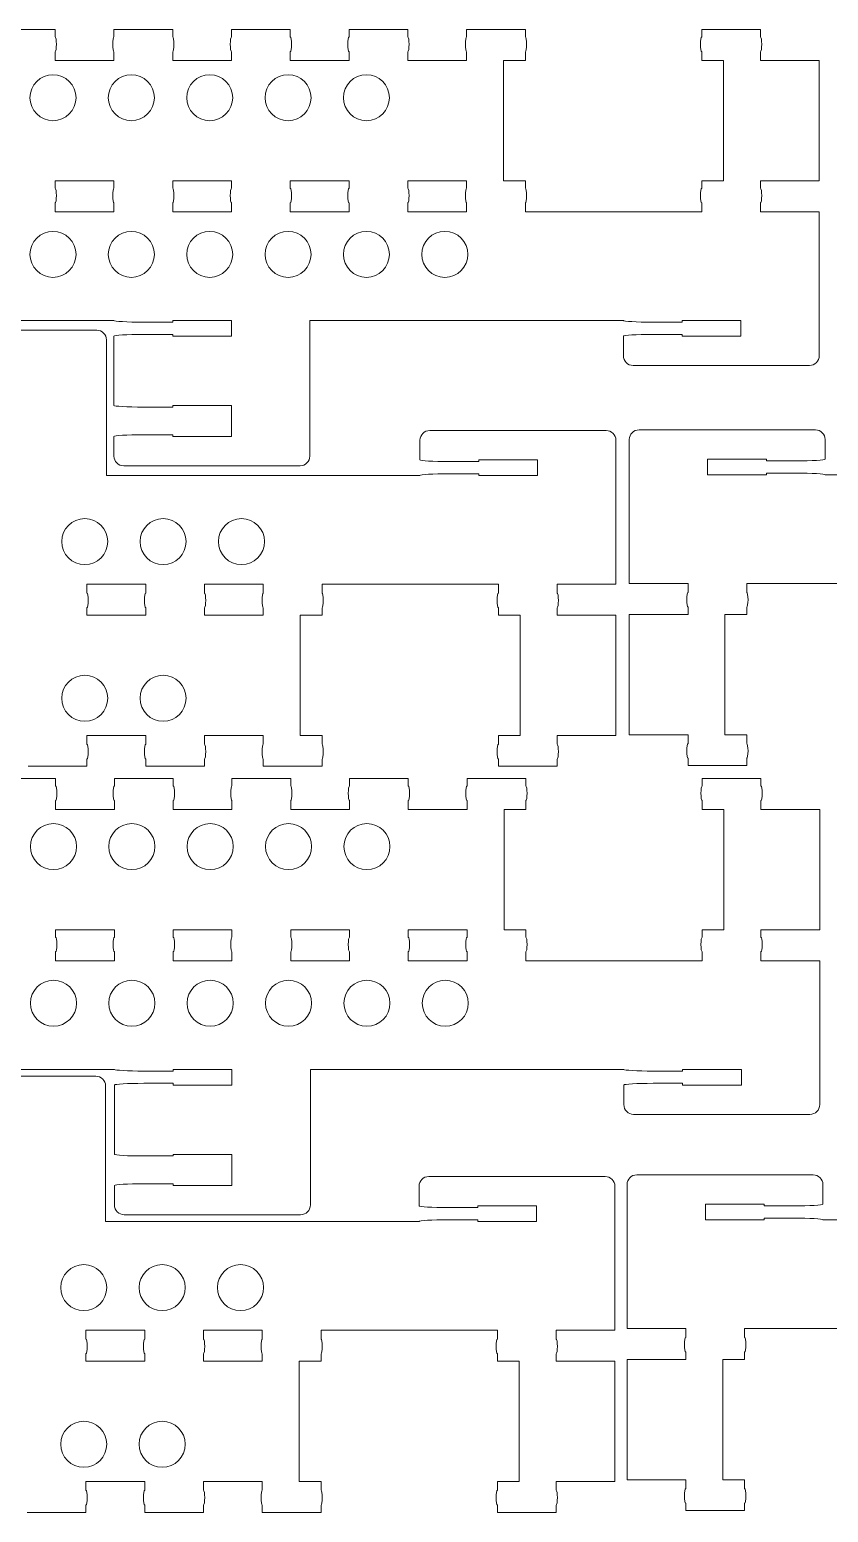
# Model space of a CAD drawing. Header units: inches. Extents: x 0.1 to 24.2, y 0.1 to 12.
# Drawn here: x 8.97 to 12.18, y 0.1 to 6.07 of the extents above; entities that cross this region are included whole.
import ezdxf

# ---------------------------------------------------------------- set-up
doc = ezdxf.new("R2010")
doc.units = ezdxf.units.IN
doc.header["$MEASUREMENT"] = 0
doc.layers.add('Visible', color=7, linetype='Continuous', lineweight=0)

msp = doc.modelspace()

# ---------------------------------------------------------------- linework, layer by layer
at = {"layer": 'Visible', "color": 1, "lineweight": 0, "true_color": 0xff0000}
for p, q in [((9.0721, 6.0666), (8.8358, 6.0666)), ((9.0721, 6.037), (9.0721, 6.0666)), ((9.3085, 6.037), (9.3085, 6.0666)), ((9.5448, 6.0666), (9.3085, 6.0666)), ((9.5448, 6.037), (9.5448, 6.0666)), ((9.7812, 6.037), (9.7812, 6.0666)), ((10.0175, 6.0666), (9.7812, 6.0666)), ((10.0175, 6.037), (10.0175, 6.0666)), ((10.2539, 6.037), (10.2539, 6.0666)), ((10.4903, 6.0666), (10.2539, 6.0666)), ((10.4903, 6.037), (10.4903, 6.0666)), ((10.7266, 6.037), (10.7266, 6.0666)), ((10.963, 6.0666), (10.7266, 6.0666)), ((10.963, 6.037), (10.963, 6.0666)), ((11.672, 6.037), (11.672, 6.0666)), ((11.9084, 6.0666), (11.672, 6.0666)), ((11.9084, 6.037), (11.9084, 6.0666)), ((9.0721, 5.9425), (9.0721, 5.9779)), ((9.3085, 5.9425), (9.3085, 5.9779)), ((9.5448, 5.9425), (9.5448, 5.9779)), ((9.7812, 5.9425), (9.7812, 5.9779)), ((10.0175, 5.9425), (10.0175, 5.9779)), ((10.2539, 5.9425), (10.2539, 5.9779)), ((10.4903, 5.9425), (10.4903, 5.9779)), ((10.7266, 5.9425), (10.7266, 5.9779)), ((10.963, 5.9425), (10.963, 5.9779)), ((11.672, 5.9425), (11.672, 5.9779)), ((11.9084, 5.9425), (11.9084, 5.9779)), ((9.0721, 5.9425), (9.3085, 5.9425)), ((9.5448, 5.9425), (9.7812, 5.9425)), ((10.0175, 5.9425), (10.2539, 5.9425)), ((10.4903, 5.9425), (10.7266, 5.9425)), ((10.963, 5.9425), (10.8753, 5.9425)), ((10.8753, 5.9425), (10.8753, 5.4579)), ((11.7597, 5.9425), (11.672, 5.9425)), ((11.7597, 5.9425), (11.7597, 5.4579)), ((11.9084, 5.9425), (12.1448, 5.9425)), ((12.1448, 5.9425), (12.1448, 5.4579)), ((9.0721, 5.4579), (9.3085, 5.4579)), ((9.0721, 5.4284), (9.0721, 5.4579)), ((9.3085, 5.4284), (9.3085, 5.4579)), ((9.5448, 5.4579), (9.7812, 5.4579)), ((9.5448, 5.4284), (9.5448, 5.4579)), ((9.7812, 5.4284), (9.7812, 5.4579)), ((10.0175, 5.4579), (10.2539, 5.4579)), ((10.0175, 5.4284), (10.0175, 5.4579)), ((10.2539, 5.4284), (10.2539, 5.4579)), ((10.4903, 5.4579), (10.7266, 5.4579)), ((10.4903, 5.4284), (10.4903, 5.4579)), ((10.7266, 5.4284), (10.7266, 5.4579)), ((10.963, 5.4579), (10.8753, 5.4579)), ((10.963, 5.4284), (10.963, 5.4579)), ((11.672, 5.4284), (11.672, 5.4579)), ((11.7597, 5.4579), (11.672, 5.4579)), ((11.9084, 5.4579), (12.1448, 5.4579)), ((11.9084, 5.4284), (11.9084, 5.4579)), ((9.0721, 5.3338), (9.0721, 5.3693)), ((9.3085, 5.3338), (9.3085, 5.3693)), ((9.5448, 5.3338), (9.5448, 5.3693)), ((9.7812, 5.3338), (9.7812, 5.3693)), ((10.0175, 5.3338), (10.0175, 5.3693)), ((10.2539, 5.3338), (10.2539, 5.3693)), ((10.4903, 5.3338), (10.4903, 5.3693)), ((10.7266, 5.3338), (10.7266, 5.3693)), ((10.963, 5.3338), (10.963, 5.3693)), ((11.672, 5.3338), (11.672, 5.3693)), ((11.9084, 5.3338), (11.9084, 5.3693)), ((9.3085, 5.3338), (9.0721, 5.3338)), ((9.7812, 5.3338), (9.5448, 5.3338)), ((10.2539, 5.3338), (10.0175, 5.3338)), ((10.7266, 5.3338), (10.4903, 5.3338)), ((11.672, 5.3338), (10.963, 5.3338)), ((12.1448, 5.3338), (11.9084, 5.3338)), ((12.1448, 5.3338), (12.1448, 4.7548)), ((8.0479, 4.8966), (9.3085, 4.8966)), ((9.5448, 4.8966), (9.7812, 4.8966)), ((9.5448, 4.8897), (9.5448, 4.8966)), ((9.7812, 4.8966), (9.7812, 4.8336)), ((10.0963, 4.8966), (11.3569, 4.8966)), ((10.0963, 4.8966), (10.0963, 4.351)), ((11.5933, 4.8966), (11.8296, 4.8966)), ((11.5933, 4.8897), (11.5933, 4.8966)), ((11.8296, 4.8966), (11.8296, 4.8336)), ((9.2392, 4.8575), (8.5301, 4.8575)), ((9.3085, 4.8336), (9.3085, 4.5547)), ((9.4267, 4.8897), (9.5448, 4.8897)), ((9.4267, 4.8405), (9.5448, 4.8405)), ((9.5448, 4.8405), (9.5448, 4.8336)), ((9.7812, 4.8336), (9.5448, 4.8336)), ((11.3569, 4.8336), (11.3569, 4.7548)), ((11.4751, 4.8897), (11.5933, 4.8897)), ((11.4751, 4.8405), (11.5933, 4.8405)), ((11.5933, 4.8405), (11.5933, 4.8336)), ((11.8296, 4.8336), (11.5933, 4.8336)), ((9.2786, 4.2726), (9.2786, 4.8182)), ((12.1054, 4.7154), (11.3963, 4.7154)), ((9.4267, 4.5482), (9.5448, 4.5482)), ((9.7812, 4.5547), (9.5448, 4.5547)), ((9.5448, 4.5482), (9.5448, 4.5547)), ((9.7812, 4.5547), (9.7812, 4.4298)), ((9.3085, 4.4298), (9.3085, 4.351)), ((9.4267, 4.4363), (9.5448, 4.4363)), ((9.5448, 4.4363), (9.5448, 4.4298)), ((9.7812, 4.4298), (9.5448, 4.4298)), ((11.2876, 4.4538), (10.5786, 4.4538)), ((11.3806, 3.8381), (11.3806, 4.4172)), ((11.42, 4.4565), (12.1291, 4.4565)), ((12.1685, 4.3384), (12.1685, 4.4172)), ((10.5392, 4.3356), (10.5392, 4.4144)), ((11.327, 3.8353), (11.327, 4.4144)), ((10.0569, 4.3116), (9.3479, 4.3116)), ((10.6574, 4.3287), (10.7755, 4.3287)), ((11.0119, 4.3356), (10.7755, 4.3356)), ((10.7755, 4.3287), (10.7755, 4.3356)), ((11.0119, 4.2726), (11.0119, 4.3356)), ((11.6958, 4.3384), (11.9321, 4.3384)), ((11.6958, 4.2753), (11.6958, 4.3384)), ((11.9321, 4.3315), (11.9321, 4.3384)), ((12.0503, 4.3315), (11.9321, 4.3315)), ((9.2786, 4.2726), (10.5392, 4.2726)), ((10.6574, 4.2795), (10.7755, 4.2795)), ((10.7755, 4.2795), (10.7755, 4.2726)), ((10.7755, 4.2726), (11.0119, 4.2726)), ((11.9321, 4.2753), (11.6958, 4.2753)), ((11.9321, 4.2822), (11.9321, 4.2753)), ((12.0503, 4.2822), (11.9321, 4.2822)), ((13.4291, 4.2753), (12.1685, 4.2753)), ((9.4362, 3.8353), (9.1998, 3.8353)), ((9.1998, 3.8353), (9.1998, 3.7999)), ((9.4362, 3.8353), (9.4362, 3.7999)), ((9.6725, 3.8353), (9.6725, 3.7999)), ((9.9089, 3.8353), (9.6725, 3.8353)), ((9.9089, 3.8353), (9.9089, 3.7999)), ((10.8543, 3.8353), (10.1452, 3.8353)), ((10.1452, 3.8353), (10.1452, 3.7999)), ((10.8543, 3.8353), (10.8543, 3.7999)), ((11.327, 3.8353), (11.0907, 3.8353)), ((11.0907, 3.8353), (11.0907, 3.7999)), ((11.3806, 3.8381), (11.617, 3.8381)), ((11.617, 3.8381), (11.617, 3.8026)), ((11.8534, 3.8381), (12.5624, 3.8381)), ((11.8534, 3.8381), (11.8534, 3.8026)), ((9.1998, 3.7408), (9.1998, 3.7112)), ((9.1998, 3.7112), (9.4362, 3.7112)), ((9.4362, 3.7408), (9.4362, 3.7112)), ((9.6725, 3.7408), (9.6725, 3.7112)), ((9.6725, 3.7112), (9.9089, 3.7112)), ((9.9089, 3.7408), (9.9089, 3.7112)), ((10.0576, 3.7112), (10.1452, 3.7112)), ((10.0576, 3.7112), (10.0576, 3.2267)), ((10.1452, 3.7408), (10.1452, 3.7112)), ((10.8543, 3.7408), (10.8543, 3.7112)), ((10.8543, 3.7112), (10.942, 3.7112)), ((10.942, 3.7112), (10.942, 3.2267)), ((11.0907, 3.7408), (11.0907, 3.7112)), ((11.0907, 3.7112), (11.327, 3.7112)), ((11.327, 3.2267), (11.327, 3.7112)), ((11.3806, 3.2295), (11.3806, 3.714)), ((11.617, 3.714), (11.3806, 3.714)), ((11.617, 3.7435), (11.617, 3.714)), ((11.7657, 3.714), (11.8534, 3.714)), ((11.7657, 3.2295), (11.7657, 3.714)), ((11.8534, 3.7435), (11.8534, 3.714)), ((9.1998, 3.2267), (9.4362, 3.2267)), ((9.1998, 3.2267), (9.1998, 3.1912)), ((9.4362, 3.2267), (9.4362, 3.1912)), ((9.6725, 3.2267), (9.9089, 3.2267)), ((9.6725, 3.2267), (9.6725, 3.1912)), ((9.9089, 3.2267), (9.9089, 3.1912)), ((10.0576, 3.2267), (10.1452, 3.2267)), ((10.1452, 3.2267), (10.1452, 3.1912)), ((10.8543, 3.2267), (10.942, 3.2267)), ((10.8543, 3.2267), (10.8543, 3.1912)), ((11.0907, 3.2267), (11.327, 3.2267)), ((11.0907, 3.2267), (11.0907, 3.1912)), ((11.617, 3.2295), (11.3806, 3.2295)), ((11.617, 3.2295), (11.617, 3.194)), ((11.7657, 3.2295), (11.8534, 3.2295)), ((11.8534, 3.2295), (11.8534, 3.194)), ((9.1998, 3.1026), (8.9635, 3.1026)), ((9.1998, 3.1321), (9.1998, 3.1026)), ((9.4362, 3.1321), (9.4362, 3.1026)), ((9.6725, 3.1026), (9.4362, 3.1026)), ((9.6725, 3.1321), (9.6725, 3.1026)), ((9.9089, 3.1321), (9.9089, 3.1026)), ((10.1452, 3.1026), (9.9089, 3.1026)), ((10.1452, 3.1321), (10.1452, 3.1026)), ((10.8543, 3.1321), (10.8543, 3.1026)), ((11.0907, 3.1026), (10.8543, 3.1026)), ((11.0907, 3.1321), (11.0907, 3.1026)), ((11.617, 3.1349), (11.617, 3.1054)), ((11.617, 3.1054), (11.8534, 3.1054)), ((11.8534, 3.1349), (11.8534, 3.1054)), ((9.074, 3.0534), (8.8377, 3.0534)), ((9.074, 3.0239), (9.074, 3.0534)), ((9.3104, 3.0239), (9.3104, 3.0534)), ((9.5468, 3.0534), (9.3104, 3.0534)), ((9.5468, 3.0239), (9.5468, 3.0534)), ((9.7831, 3.0239), (9.7831, 3.0534)), ((10.0195, 3.0534), (9.7831, 3.0534)), ((10.0195, 3.0239), (10.0195, 3.0534)), ((10.2558, 3.0239), (10.2558, 3.0534)), ((10.4922, 3.0534), (10.2558, 3.0534)), ((10.4922, 3.0239), (10.4922, 3.0534)), ((10.7285, 3.0239), (10.7285, 3.0534)), ((10.9649, 3.0534), (10.7285, 3.0534)), ((10.9649, 3.0239), (10.9649, 3.0534)), ((11.674, 3.0239), (11.674, 3.0534)), ((11.9103, 3.0534), (11.674, 3.0534)), ((11.9103, 3.0239), (11.9103, 3.0534)), ((9.074, 2.9294), (9.074, 2.9648)), ((9.074, 2.9294), (9.3104, 2.9294)), ((9.3104, 2.9294), (9.3104, 2.9648)), ((9.5468, 2.9294), (9.5468, 2.9648)), ((9.5468, 2.9294), (9.7831, 2.9294)), ((9.7831, 2.9294), (9.7831, 2.9648)), ((10.0195, 2.9294), (10.0195, 2.9648)), ((10.0195, 2.9294), (10.2558, 2.9294)), ((10.2558, 2.9294), (10.2558, 2.9648)), ((10.4922, 2.9294), (10.4922, 2.9648)), ((10.4922, 2.9294), (10.7285, 2.9294)), ((10.7285, 2.9294), (10.7285, 2.9648)), ((10.9649, 2.9294), (10.8772, 2.9294)), ((10.8772, 2.9294), (10.8772, 2.4448)), ((10.9649, 2.9294), (10.9649, 2.9648)), ((11.674, 2.9294), (11.674, 2.9648)), ((11.7616, 2.9294), (11.674, 2.9294)), ((11.7616, 2.9294), (11.7616, 2.4448)), ((11.9103, 2.9294), (11.9103, 2.9648)), ((11.9103, 2.9294), (12.1467, 2.9294)), ((12.1467, 2.9294), (12.1467, 2.4448)), ((9.074, 2.4448), (9.3104, 2.4448)), ((9.074, 2.4153), (9.074, 2.4448)), ((9.3104, 2.4153), (9.3104, 2.4448)), ((9.5468, 2.4448), (9.7831, 2.4448)), ((9.5468, 2.4153), (9.5468, 2.4448)), ((9.7831, 2.4153), (9.7831, 2.4448)), ((10.0195, 2.4448), (10.2558, 2.4448)), ((10.0195, 2.4153), (10.0195, 2.4448)), ((10.2558, 2.4153), (10.2558, 2.4448)), ((10.4922, 2.4448), (10.7285, 2.4448)), ((10.4922, 2.4153), (10.4922, 2.4448)), ((10.7285, 2.4153), (10.7285, 2.4448)), ((10.9649, 2.4448), (10.8772, 2.4448)), ((10.9649, 2.4153), (10.9649, 2.4448)), ((11.674, 2.4153), (11.674, 2.4448)), ((11.7616, 2.4448), (11.674, 2.4448)), ((11.9103, 2.4448), (12.1467, 2.4448)), ((11.9103, 2.4153), (11.9103, 2.4448)), ((9.074, 2.3207), (9.074, 2.3562)), ((9.3104, 2.3207), (9.3104, 2.3562)), ((9.5468, 2.3207), (9.5468, 2.3562)), ((9.7831, 2.3207), (9.7831, 2.3562)), ((10.0195, 2.3207), (10.0195, 2.3562)), ((10.2558, 2.3207), (10.2558, 2.3562)), ((10.4922, 2.3207), (10.4922, 2.3562)), ((10.7285, 2.3207), (10.7285, 2.3562)), ((10.9649, 2.3207), (10.9649, 2.3562)), ((11.674, 2.3207), (11.674, 2.3562)), ((11.9103, 2.3207), (11.9103, 2.3562)), ((9.3104, 2.3207), (9.074, 2.3207)), ((9.7831, 2.3207), (9.5468, 2.3207)), ((10.2558, 2.3207), (10.0195, 2.3207)), ((10.7285, 2.3207), (10.4922, 2.3207)), ((11.674, 2.3207), (10.9649, 2.3207)), ((12.1467, 2.3207), (11.9103, 2.3207)), ((12.1467, 2.3207), (12.1467, 1.7417)), ((8.0498, 1.8835), (9.3104, 1.8835)), ((9.2353, 1.856), (8.5262, 1.856)), ((9.4286, 1.8766), (9.5468, 1.8766)), ((9.5468, 1.8835), (9.7831, 1.8835)), ((9.5468, 1.8766), (9.5468, 1.8835)), ((9.7831, 1.8835), (9.7831, 1.8204)), ((10.0983, 1.8835), (11.3588, 1.8835)), ((10.0983, 1.8835), (10.0983, 1.3379)), ((11.477, 1.8766), (11.5952, 1.8766)), ((11.5952, 1.8835), (11.8315, 1.8835)), ((11.5952, 1.8766), (11.5952, 1.8835)), ((11.8315, 1.8835), (11.8315, 1.8204)), ((9.2747, 1.2711), (9.2747, 1.8166)), ((9.3104, 1.8204), (9.3104, 1.5415)), ((9.4286, 1.8273), (9.5468, 1.8273)), ((9.5468, 1.8273), (9.5468, 1.8204)), ((9.7831, 1.8204), (9.5468, 1.8204)), ((11.3588, 1.8204), (11.3588, 1.7417)), ((11.477, 1.8273), (11.5952, 1.8273)), ((11.5952, 1.8273), (11.5952, 1.8204)), ((11.8315, 1.8204), (11.5952, 1.8204)), ((12.1073, 1.7023), (11.3982, 1.7023)), ((9.4286, 1.535), (9.5468, 1.535)), ((9.7831, 1.5415), (9.5468, 1.5415)), ((9.5468, 1.535), (9.5468, 1.5415)), ((9.7831, 1.5415), (9.7831, 1.4167)), ((11.2837, 1.4523), (10.5746, 1.4523)), ((11.411, 1.4591), (12.1201, 1.4591)), ((9.3104, 1.4167), (9.3104, 1.3379)), ((9.4286, 1.4232), (9.5468, 1.4232)), ((9.5468, 1.4232), (9.5468, 1.4167)), ((9.7831, 1.4167), (9.5468, 1.4167)), ((10.5352, 1.3341), (10.5352, 1.4129)), ((11.3231, 0.8338), (11.3231, 1.4129)), ((11.3717, 0.8407), (11.3717, 1.4197)), ((12.1595, 1.341), (12.1595, 1.4197)), ((10.6534, 1.3272), (10.7716, 1.3272)), ((11.0079, 1.3341), (10.7716, 1.3341)), ((10.7716, 1.3272), (10.7716, 1.3341)), ((11.0079, 1.2711), (11.0079, 1.3341)), ((11.6868, 1.341), (11.9232, 1.341)), ((11.6868, 1.2779), (11.6868, 1.341)), ((11.9232, 1.3341), (11.9232, 1.341)), ((12.0413, 1.3341), (11.9232, 1.3341)), ((9.2747, 1.2711), (10.5352, 1.2711)), ((10.0589, 1.2985), (9.3498, 1.2985)), ((10.6534, 1.278), (10.7716, 1.278)), ((10.7716, 1.278), (10.7716, 1.2711)), ((10.7716, 1.2711), (11.0079, 1.2711)), ((11.9232, 1.2779), (11.6868, 1.2779)), ((11.9232, 1.2848), (11.9232, 1.2779)), ((12.0413, 1.2848), (11.9232, 1.2848)), ((13.4201, 1.2779), (12.1595, 1.2779)), ((11.3717, 0.8407), (11.608, 0.8407)), ((11.608, 0.8407), (11.608, 0.8052)), ((11.8444, 0.8407), (12.5534, 0.8407)), ((11.8444, 0.8407), (11.8444, 0.8052)), ((9.4322, 0.8338), (9.1959, 0.8338)), ((9.1959, 0.8338), (9.1959, 0.7983)), ((9.4322, 0.8338), (9.4322, 0.7983)), ((9.6686, 0.8338), (9.6686, 0.7983)), ((9.9049, 0.8338), (9.6686, 0.8338)), ((9.9049, 0.8338), (9.9049, 0.7983)), ((10.8504, 0.8338), (10.1413, 0.8338)), ((10.1413, 0.8338), (10.1413, 0.7983)), ((10.8504, 0.8338), (10.8504, 0.7983)), ((11.3231, 0.8338), (11.0867, 0.8338)), ((11.0867, 0.8338), (11.0867, 0.7983)), ((9.1959, 0.7393), (9.1959, 0.7097)), ((9.4322, 0.7393), (9.4322, 0.7097)), ((9.6686, 0.7393), (9.6686, 0.7097)), ((9.9049, 0.7393), (9.9049, 0.7097)), ((10.1413, 0.7393), (10.1413, 0.7097)), ((10.8504, 0.7393), (10.8504, 0.7097)), ((11.0867, 0.7393), (11.0867, 0.7097)), ((11.3717, 0.232), (11.3717, 0.7166)), ((11.608, 0.7166), (11.3717, 0.7166)), ((11.608, 0.7461), (11.608, 0.7166)), ((11.7567, 0.7166), (11.8444, 0.7166)), ((11.7567, 0.232), (11.7567, 0.7166)), ((11.8444, 0.7461), (11.8444, 0.7166)), ((9.1959, 0.7097), (9.4322, 0.7097)), ((9.6686, 0.7097), (9.9049, 0.7097)), ((10.0537, 0.7097), (10.1413, 0.7097)), ((10.0537, 0.7097), (10.0537, 0.2252)), ((10.8504, 0.7097), (10.938, 0.7097)), ((10.938, 0.7097), (10.938, 0.2252)), ((11.0867, 0.7097), (11.3231, 0.7097)), ((11.3231, 0.2252), (11.3231, 0.7097)), ((9.1959, 0.2252), (9.4322, 0.2252)), ((9.1959, 0.2252), (9.1959, 0.1897)), ((9.4322, 0.2252), (9.4322, 0.1897)), ((9.6686, 0.2252), (9.9049, 0.2252)), ((9.6686, 0.2252), (9.6686, 0.1897)), ((9.9049, 0.2252), (9.9049, 0.1897)), ((10.0537, 0.2252), (10.1413, 0.2252)), ((10.1413, 0.2252), (10.1413, 0.1897)), ((10.8504, 0.2252), (10.938, 0.2252)), ((10.8504, 0.2252), (10.8504, 0.1897)), ((11.0867, 0.2252), (11.3231, 0.2252)), ((11.0867, 0.2252), (11.0867, 0.1897)), ((11.608, 0.232), (11.3717, 0.232)), ((11.608, 0.232), (11.608, 0.1966)), ((11.7567, 0.232), (11.8444, 0.232)), ((11.8444, 0.232), (11.8444, 0.1966)), ((9.1959, 0.1306), (9.1959, 0.1011)), ((9.4322, 0.1306), (9.4322, 0.1011)), ((9.6686, 0.1306), (9.6686, 0.1011)), ((9.9049, 0.1306), (9.9049, 0.1011)), ((10.1413, 0.1306), (10.1413, 0.1011)), ((10.8504, 0.1306), (10.8504, 0.1011)), ((11.0867, 0.1306), (11.0867, 0.1011)), ((11.608, 0.1375), (11.608, 0.108)), ((11.8444, 0.1375), (11.8444, 0.108)), ((9.1959, 0.1011), (8.9595, 0.1011)), ((9.6686, 0.1011), (9.4322, 0.1011)), ((10.1413, 0.1011), (9.9049, 0.1011)), ((11.0867, 0.1011), (10.8504, 0.1011)), ((11.608, 0.108), (11.8444, 0.108))]:
    msp.add_line(p, q, dxfattribs=at)
for centre in [(9.0633, 5.7928), (9.3784, 5.7928), (9.6935, 5.7928), (10.0087, 5.7928), (10.3238, 5.7928), (9.0633, 5.1625), (9.3784, 5.1625), (9.6935, 5.1625), (10.0087, 5.1625), (10.3238, 5.1625), (10.639, 5.1625), (9.191, 4.0067), (9.5061, 4.0067), (9.8212, 4.0067), (9.191, 3.3764), (9.5061, 3.3764), (9.0652, 2.7797), (9.3803, 2.7797), (9.6955, 2.7797), (10.0106, 2.7797), (10.3257, 2.7797), (9.0652, 2.1494), (9.3803, 2.1494), (9.6955, 2.1494), (10.0106, 2.1494), (10.3257, 2.1494), (10.6409, 2.1494), (9.187, 1.0052), (9.5022, 1.0052), (9.8173, 1.0052), (9.187, 0.3749), (9.5022, 0.3749)]:
    msp.add_circle(centre, 0.0926, dxfattribs=at)
for points in [[(9.0721, 6.037), (9.0748, 6.037), (9.077, 6.0238), (9.077, 6.0075), (9.077, 5.9911), (9.0748, 5.9779), (9.0721, 5.9779)], [(9.3085, 5.9779), (9.3058, 5.9779), (9.3036, 5.9911), (9.3036, 6.0075), (9.3036, 6.0238), (9.3058, 6.037), (9.3085, 6.037)], [(9.5448, 6.037), (9.5476, 6.037), (9.5498, 6.0238), (9.5498, 6.0075), (9.5498, 5.9911), (9.5476, 5.9779), (9.5448, 5.9779)], [(9.7812, 5.9779), (9.7785, 5.9779), (9.7763, 5.9911), (9.7763, 6.0075), (9.7763, 6.0238), (9.7785, 6.037), (9.7812, 6.037)], [(10.0175, 6.037), (10.0203, 6.037), (10.0225, 6.0238), (10.0225, 6.0075), (10.0225, 5.9911), (10.0203, 5.9779), (10.0175, 5.9779)], [(10.2539, 5.9779), (10.2512, 5.9779), (10.249, 5.9911), (10.249, 6.0075), (10.249, 6.0238), (10.2512, 6.037), (10.2539, 6.037)], [(10.4903, 6.037), (10.493, 6.037), (10.4952, 6.0238), (10.4952, 6.0075), (10.4952, 5.9911), (10.493, 5.9779), (10.4903, 5.9779)], [(10.7266, 5.9779), (10.7239, 5.9779), (10.7217, 5.9911), (10.7217, 6.0075), (10.7217, 6.0238), (10.7239, 6.037), (10.7266, 6.037)], [(10.963, 6.037), (10.9657, 6.037), (10.9679, 6.0238), (10.9679, 6.0075), (10.9679, 5.9911), (10.9657, 5.9779), (10.963, 5.9779)], [(11.672, 5.9779), (11.6693, 5.9779), (11.6671, 5.9911), (11.6671, 6.0075), (11.6671, 6.0238), (11.6693, 6.037), (11.672, 6.037)], [(11.9084, 6.037), (11.9111, 6.037), (11.9133, 6.0238), (11.9133, 6.0075), (11.9133, 5.9911), (11.9111, 5.9779), (11.9084, 5.9779)], [(9.0721, 5.4284), (9.0748, 5.4284), (9.077, 5.4152), (9.077, 5.3988), (9.077, 5.3825), (9.0748, 5.3693), (9.0721, 5.3693)], [(9.3085, 5.3693), (9.3058, 5.3693), (9.3036, 5.3825), (9.3036, 5.3988), (9.3036, 5.4152), (9.3058, 5.4284), (9.3085, 5.4284)], [(9.5448, 5.4284), (9.5476, 5.4284), (9.5498, 5.4152), (9.5498, 5.3988), (9.5498, 5.3825), (9.5476, 5.3693), (9.5448, 5.3693)], [(9.7812, 5.3693), (9.7785, 5.3693), (9.7763, 5.3825), (9.7763, 5.3988), (9.7763, 5.4152), (9.7785, 5.4284), (9.7812, 5.4284)], [(10.0175, 5.4284), (10.0203, 5.4284), (10.0225, 5.4152), (10.0225, 5.3988), (10.0225, 5.3825), (10.0203, 5.3693), (10.0175, 5.3693)], [(10.2539, 5.3693), (10.2512, 5.3693), (10.249, 5.3825), (10.249, 5.3988), (10.249, 5.4152), (10.2512, 5.4284), (10.2539, 5.4284)], [(10.4903, 5.4284), (10.493, 5.4284), (10.4952, 5.4152), (10.4952, 5.3988), (10.4952, 5.3825), (10.493, 5.3693), (10.4903, 5.3693)], [(10.7266, 5.3693), (10.7239, 5.3693), (10.7217, 5.3825), (10.7217, 5.3988), (10.7217, 5.4152), (10.7239, 5.4284), (10.7266, 5.4284)], [(10.963, 5.4284), (10.9657, 5.4284), (10.9679, 5.4152), (10.9679, 5.3988), (10.9679, 5.3825), (10.9657, 5.3693), (10.963, 5.3693)], [(11.672, 5.3693), (11.6693, 5.3693), (11.6671, 5.3825), (11.6671, 5.3988), (11.6671, 5.4152), (11.6693, 5.4284), (11.672, 5.4284)], [(11.9084, 5.4284), (11.9111, 5.4284), (11.9133, 5.4152), (11.9133, 5.3988), (11.9133, 5.3825), (11.9111, 5.3693), (11.9084, 5.3693)], [(9.1998, 3.7408), (9.2025, 3.7408), (9.2047, 3.754), (9.2047, 3.7703), (9.2047, 3.7866), (9.2025, 3.7999), (9.1998, 3.7999)], [(9.4362, 3.7999), (9.4335, 3.7999), (9.4313, 3.7866), (9.4313, 3.7703), (9.4313, 3.754), (9.4335, 3.7408), (9.4362, 3.7408)], [(9.6725, 3.7408), (9.6753, 3.7408), (9.6775, 3.754), (9.6775, 3.7703), (9.6775, 3.7866), (9.6753, 3.7999), (9.6725, 3.7999)], [(9.9089, 3.7999), (9.9062, 3.7999), (9.904, 3.7866), (9.904, 3.7703), (9.904, 3.754), (9.9062, 3.7408), (9.9089, 3.7408)], [(10.1452, 3.7408), (10.148, 3.7408), (10.1502, 3.754), (10.1502, 3.7703), (10.1502, 3.7866), (10.148, 3.7999), (10.1452, 3.7999)], [(10.8543, 3.7999), (10.8516, 3.7999), (10.8494, 3.7866), (10.8494, 3.7703), (10.8494, 3.754), (10.8516, 3.7408), (10.8543, 3.7408)], [(11.0907, 3.7408), (11.0934, 3.7408), (11.0956, 3.754), (11.0956, 3.7703), (11.0956, 3.7866), (11.0934, 3.7999), (11.0907, 3.7999)], [(11.617, 3.7435), (11.6143, 3.7435), (11.6121, 3.7568), (11.6121, 3.7731), (11.6121, 3.7894), (11.6143, 3.8026), (11.617, 3.8026)], [(11.8534, 3.8026), (11.8561, 3.8026), (11.8583, 3.7894), (11.8583, 3.7731), (11.8583, 3.7568), (11.8561, 3.7435), (11.8534, 3.7435)], [(9.1998, 3.1321), (9.2025, 3.1321), (9.2047, 3.1454), (9.2047, 3.1617), (9.2047, 3.178), (9.2025, 3.1912), (9.1998, 3.1912)], [(9.4362, 3.1912), (9.4335, 3.1912), (9.4313, 3.178), (9.4313, 3.1617), (9.4313, 3.1454), (9.4335, 3.1321), (9.4362, 3.1321)], [(9.6725, 3.1321), (9.6753, 3.1321), (9.6775, 3.1454), (9.6775, 3.1617), (9.6775, 3.178), (9.6753, 3.1912), (9.6725, 3.1912)], [(9.9089, 3.1912), (9.9062, 3.1912), (9.904, 3.178), (9.904, 3.1617), (9.904, 3.1454), (9.9062, 3.1321), (9.9089, 3.1321)], [(10.1452, 3.1321), (10.148, 3.1321), (10.1502, 3.1454), (10.1502, 3.1617), (10.1502, 3.178), (10.148, 3.1912), (10.1452, 3.1912)], [(10.8543, 3.1912), (10.8516, 3.1912), (10.8494, 3.178), (10.8494, 3.1617), (10.8494, 3.1454), (10.8516, 3.1321), (10.8543, 3.1321)], [(11.0907, 3.1321), (11.0934, 3.1321), (11.0956, 3.1454), (11.0956, 3.1617), (11.0956, 3.178), (11.0934, 3.1912), (11.0907, 3.1912)], [(11.617, 3.1349), (11.6143, 3.1349), (11.6121, 3.1481), (11.6121, 3.1645), (11.6121, 3.1808), (11.6143, 3.194), (11.617, 3.194)], [(11.8534, 3.194), (11.8561, 3.194), (11.8583, 3.1808), (11.8583, 3.1645), (11.8583, 3.1481), (11.8561, 3.1349), (11.8534, 3.1349)], [(9.074, 3.0239), (9.0768, 3.0239), (9.079, 3.0107), (9.079, 2.9944), (9.079, 2.978), (9.0768, 2.9648), (9.074, 2.9648)], [(9.3104, 2.9648), (9.3077, 2.9648), (9.3055, 2.978), (9.3055, 2.9944), (9.3055, 3.0107), (9.3077, 3.0239), (9.3104, 3.0239)], [(9.5468, 3.0239), (9.5495, 3.0239), (9.5517, 3.0107), (9.5517, 2.9944), (9.5517, 2.978), (9.5495, 2.9648), (9.5468, 2.9648)], [(9.7831, 2.9648), (9.7804, 2.9648), (9.7782, 2.978), (9.7782, 2.9944), (9.7782, 3.0107), (9.7804, 3.0239), (9.7831, 3.0239)], [(10.0195, 3.0239), (10.0222, 3.0239), (10.0244, 3.0107), (10.0244, 2.9944), (10.0244, 2.978), (10.0222, 2.9648), (10.0195, 2.9648)], [(10.2558, 2.9648), (10.2531, 2.9648), (10.2509, 2.978), (10.2509, 2.9944), (10.2509, 3.0107), (10.2531, 3.0239), (10.2558, 3.0239)], [(10.4922, 3.0239), (10.4949, 3.0239), (10.4971, 3.0107), (10.4971, 2.9944), (10.4971, 2.978), (10.4949, 2.9648), (10.4922, 2.9648)], [(10.7285, 2.9648), (10.7258, 2.9648), (10.7236, 2.978), (10.7236, 2.9944), (10.7236, 3.0107), (10.7258, 3.0239), (10.7285, 3.0239)], [(10.9649, 3.0239), (10.9676, 3.0239), (10.9698, 3.0107), (10.9698, 2.9944), (10.9698, 2.978), (10.9676, 2.9648), (10.9649, 2.9648)], [(11.674, 2.9648), (11.6713, 2.9648), (11.669, 2.978), (11.669, 2.9944), (11.669, 3.0107), (11.6713, 3.0239), (11.674, 3.0239)], [(11.9103, 3.0239), (11.913, 3.0239), (11.9153, 3.0107), (11.9153, 2.9944), (11.9153, 2.978), (11.913, 2.9648), (11.9103, 2.9648)], [(9.074, 2.4153), (9.0768, 2.4153), (9.079, 2.4021), (9.079, 2.3857), (9.079, 2.3694), (9.0768, 2.3562), (9.074, 2.3562)], [(9.3104, 2.3562), (9.3077, 2.3562), (9.3055, 2.3694), (9.3055, 2.3857), (9.3055, 2.4021), (9.3077, 2.4153), (9.3104, 2.4153)], [(9.5468, 2.4153), (9.5495, 2.4153), (9.5517, 2.4021), (9.5517, 2.3857), (9.5517, 2.3694), (9.5495, 2.3562), (9.5468, 2.3562)], [(9.7831, 2.3562), (9.7804, 2.3562), (9.7782, 2.3694), (9.7782, 2.3857), (9.7782, 2.4021), (9.7804, 2.4153), (9.7831, 2.4153)], [(10.0195, 2.4153), (10.0222, 2.4153), (10.0244, 2.4021), (10.0244, 2.3857), (10.0244, 2.3694), (10.0222, 2.3562), (10.0195, 2.3562)], [(10.2558, 2.3562), (10.2531, 2.3562), (10.2509, 2.3694), (10.2509, 2.3857), (10.2509, 2.4021), (10.2531, 2.4153), (10.2558, 2.4153)], [(10.4922, 2.4153), (10.4949, 2.4153), (10.4971, 2.4021), (10.4971, 2.3857), (10.4971, 2.3694), (10.4949, 2.3562), (10.4922, 2.3562)], [(10.7285, 2.3562), (10.7258, 2.3562), (10.7236, 2.3694), (10.7236, 2.3857), (10.7236, 2.4021), (10.7258, 2.4153), (10.7285, 2.4153)], [(10.9649, 2.4153), (10.9676, 2.4153), (10.9698, 2.4021), (10.9698, 2.3857), (10.9698, 2.3694), (10.9676, 2.3562), (10.9649, 2.3562)], [(11.674, 2.3562), (11.6713, 2.3562), (11.669, 2.3694), (11.669, 2.3857), (11.669, 2.4021), (11.6713, 2.4153), (11.674, 2.4153)], [(11.9103, 2.4153), (11.913, 2.4153), (11.9153, 2.4021), (11.9153, 2.3857), (11.9153, 2.3694), (11.913, 2.3562), (11.9103, 2.3562)], [(9.1959, 0.7393), (9.1986, 0.7393), (9.2008, 0.7525), (9.2008, 0.7688), (9.2008, 0.7851), (9.1986, 0.7983), (9.1959, 0.7983)], [(9.4322, 0.7983), (9.4295, 0.7983), (9.4273, 0.7851), (9.4273, 0.7688), (9.4273, 0.7525), (9.4295, 0.7393), (9.4322, 0.7393)], [(9.6686, 0.7393), (9.6713, 0.7393), (9.6735, 0.7525), (9.6735, 0.7688), (9.6735, 0.7851), (9.6713, 0.7983), (9.6686, 0.7983)], [(9.9049, 0.7983), (9.9022, 0.7983), (9.9, 0.7851), (9.9, 0.7688), (9.9, 0.7525), (9.9022, 0.7393), (9.9049, 0.7393)], [(10.1413, 0.7393), (10.144, 0.7393), (10.1462, 0.7525), (10.1462, 0.7688), (10.1462, 0.7851), (10.144, 0.7983), (10.1413, 0.7983)], [(10.8504, 0.7983), (10.8477, 0.7983), (10.8455, 0.7851), (10.8455, 0.7688), (10.8455, 0.7525), (10.8477, 0.7393), (10.8504, 0.7393)], [(11.0867, 0.7393), (11.0895, 0.7393), (11.0917, 0.7525), (11.0917, 0.7688), (11.0917, 0.7851), (11.0895, 0.7983), (11.0867, 0.7983)], [(11.608, 0.7461), (11.6053, 0.7461), (11.6031, 0.7594), (11.6031, 0.7757), (11.6031, 0.792), (11.6053, 0.8052), (11.608, 0.8052)], [(11.8444, 0.8052), (11.8471, 0.8052), (11.8493, 0.792), (11.8493, 0.7757), (11.8493, 0.7594), (11.8471, 0.7461), (11.8444, 0.7461)], [(9.1959, 0.1306), (9.1986, 0.1306), (9.2008, 0.1439), (9.2008, 0.1602), (9.2008, 0.1765), (9.1986, 0.1897), (9.1959, 0.1897)], [(9.4322, 0.1897), (9.4295, 0.1897), (9.4273, 0.1765), (9.4273, 0.1602), (9.4273, 0.1439), (9.4295, 0.1306), (9.4322, 0.1306)], [(9.6686, 0.1306), (9.6713, 0.1306), (9.6735, 0.1439), (9.6735, 0.1602), (9.6735, 0.1765), (9.6713, 0.1897), (9.6686, 0.1897)], [(9.9049, 0.1897), (9.9022, 0.1897), (9.9, 0.1765), (9.9, 0.1602), (9.9, 0.1439), (9.9022, 0.1306), (9.9049, 0.1306)], [(10.1413, 0.1306), (10.144, 0.1306), (10.1462, 0.1439), (10.1462, 0.1602), (10.1462, 0.1765), (10.144, 0.1897), (10.1413, 0.1897)], [(10.8504, 0.1897), (10.8477, 0.1897), (10.8455, 0.1765), (10.8455, 0.1602), (10.8455, 0.1439), (10.8477, 0.1306), (10.8504, 0.1306)], [(11.0867, 0.1306), (11.0895, 0.1306), (11.0917, 0.1439), (11.0917, 0.1602), (11.0917, 0.1765), (11.0895, 0.1897), (11.0867, 0.1897)], [(11.608, 0.1375), (11.6053, 0.1375), (11.6031, 0.1507), (11.6031, 0.1671), (11.6031, 0.1834), (11.6053, 0.1966), (11.608, 0.1966)], [(11.8444, 0.1966), (11.8471, 0.1966), (11.8493, 0.1834), (11.8493, 0.1671), (11.8493, 0.1507), (11.8471, 0.1375), (11.8444, 0.1375)]]:
    msp.add_open_spline(points, degree=3, knots=[0, 0, 0, 0, 1, 1, 1, 2, 2, 2, 2], dxfattribs=at)
for points in [[(9.4267, 4.8897), (9.3614, 4.8897), (9.3085, 4.8928), (9.3085, 4.8966)], [(11.4751, 4.8897), (11.4098, 4.8897), (11.3569, 4.8928), (11.3569, 4.8966)], [(9.2786, 4.8182), (9.2786, 4.8399), (9.261, 4.8575), (9.2392, 4.8575)], [(9.3085, 4.8336), (9.3085, 4.8374), (9.3614, 4.8405), (9.4267, 4.8405)], [(11.3569, 4.8336), (11.3569, 4.8374), (11.4098, 4.8405), (11.4751, 4.8405)], [(11.3569, 4.7548), (11.3569, 4.733), (11.3745, 4.7154), (11.3963, 4.7154)], [(12.1054, 4.7154), (12.1271, 4.7154), (12.1448, 4.733), (12.1448, 4.7548)], [(9.4267, 4.5482), (9.3614, 4.5482), (9.3085, 4.5511), (9.3085, 4.5547)], [(9.3085, 4.4298), (9.3085, 4.4334), (9.3614, 4.4363), (9.4267, 4.4363)], [(10.5786, 4.4538), (10.5568, 4.4538), (10.5392, 4.4361), (10.5392, 4.4144)], [(11.327, 4.4144), (11.327, 4.4361), (11.3094, 4.4538), (11.2876, 4.4538)], [(11.42, 4.4565), (11.3983, 4.4565), (11.3806, 4.4389), (11.3806, 4.4172)], [(12.1685, 4.4172), (12.1685, 4.4389), (12.1509, 4.4565), (12.1291, 4.4565)], [(9.3085, 4.351), (9.3085, 4.3292), (9.3261, 4.3116), (9.3479, 4.3116)], [(10.0569, 4.3116), (10.0787, 4.3116), (10.0963, 4.3292), (10.0963, 4.351)], [(10.5392, 4.3356), (10.5392, 4.3318), (10.5921, 4.3287), (10.6574, 4.3287)], [(12.1685, 4.3384), (12.1685, 4.3346), (12.1156, 4.3315), (12.0503, 4.3315)], [(10.6574, 4.2795), (10.5921, 4.2795), (10.5392, 4.2764), (10.5392, 4.2726)], [(12.0503, 4.2822), (12.1156, 4.2822), (12.1685, 4.2791), (12.1685, 4.2753)], [(9.2747, 1.8166), (9.2747, 1.8384), (9.257, 1.856), (9.2353, 1.856)], [(9.4286, 1.8766), (9.3633, 1.8766), (9.3104, 1.8797), (9.3104, 1.8835)], [(11.477, 1.8766), (11.4117, 1.8766), (11.3588, 1.8797), (11.3588, 1.8835)], [(9.3104, 1.8204), (9.3104, 1.8243), (9.3633, 1.8273), (9.4286, 1.8273)], [(11.3588, 1.8204), (11.3588, 1.8243), (11.4117, 1.8273), (11.477, 1.8273)], [(11.3588, 1.7417), (11.3588, 1.7199), (11.3765, 1.7023), (11.3982, 1.7023)], [(12.1073, 1.7023), (12.129, 1.7023), (12.1467, 1.7199), (12.1467, 1.7417)], [(9.4286, 1.535), (9.3633, 1.535), (9.3104, 1.538), (9.3104, 1.5415)], [(10.5746, 1.4523), (10.5529, 1.4523), (10.5352, 1.4346), (10.5352, 1.4129)], [(11.3231, 1.4129), (11.3231, 1.4346), (11.3055, 1.4523), (11.2837, 1.4523)], [(11.411, 1.4591), (11.3893, 1.4591), (11.3717, 1.4415), (11.3717, 1.4197)], [(12.1595, 1.4197), (12.1595, 1.4415), (12.1419, 1.4591), (12.1201, 1.4591)], [(9.3104, 1.4167), (9.3104, 1.4203), (9.3633, 1.4232), (9.4286, 1.4232)], [(9.3104, 1.3379), (9.3104, 1.3161), (9.328, 1.2985), (9.3498, 1.2985)], [(10.0589, 1.2985), (10.0806, 1.2985), (10.0983, 1.3161), (10.0983, 1.3379)], [(10.5352, 1.3341), (10.5352, 1.3303), (10.5881, 1.3272), (10.6534, 1.3272)], [(12.1595, 1.341), (12.1595, 1.3372), (12.1066, 1.3341), (12.0413, 1.3341)], [(10.6534, 1.278), (10.5881, 1.278), (10.5352, 1.2749), (10.5352, 1.2711)], [(12.0413, 1.2848), (12.1066, 1.2848), (12.1595, 1.2817), (12.1595, 1.2779)]]:
    msp.add_open_spline(points, degree=3, dxfattribs=at)

doc.saveas('drawing.dxf')
